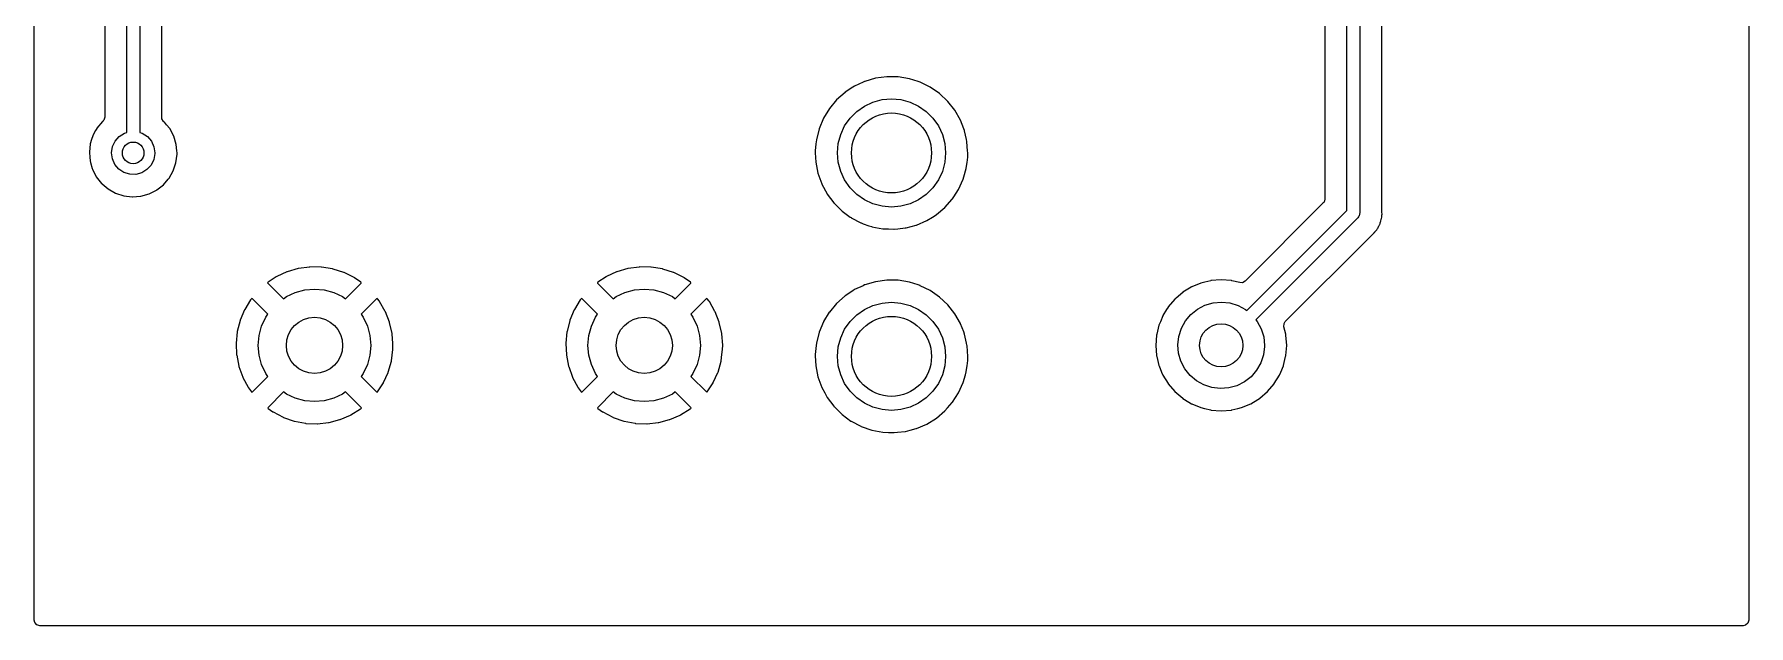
# Model space of a CAD drawing. Extents: x 84 to 124, y -235 to -33.
# Drawn here: x 84.33 to 123.95, y -235.09 to -221.42 of the extents above; entities that cross this region are included whole.
import ezdxf

# ---------------------------------------------------------------- set-up
doc = ezdxf.new("R2010")
doc.units = 0
doc.layers.add('BLACK', color=7, linetype='CONTINUOUS')

msp = doc.modelspace()

# ---------------------------------------------------------------- linework, layer by layer
at = {"layer": 'BLACK', "linetype": 'CONTINUOUS'}
for p, q in [((84.3285, -234.96), (84.3285, -33.0295)), ((123.951, -33.0295), (123.951, -234.96)), ((86.464, -223.693), (86.464, -181.711)), ((86.764, -181.711), (86.764, -223.693)), ((85.9555, -182.061), (85.9555, -223.34)), ((87.2725, -223.342), (87.2725, -182.064)), ((114.665, -225.493), (114.665, -191.963)), ((114.965, -191.9), (114.965, -225.555)), ((114.156, -194.484), (114.156, -225.231)), ((115.473, -225.518), (115.473, -194.369)), ((103.246, -222.648), (103.07, -222.763)), ((103.285, -222.623), (103.246, -222.648)), ((103.482, -222.532), (103.285, -222.623)), ((103.518, -222.515), (103.482, -222.532)), ((103.522, -222.513), (103.518, -222.515)), ((103.518, -222.515), (103.518, -222.515)), ((103.773, -222.44), (103.522, -222.513)), ((104.032, -222.405), (103.773, -222.44)), ((104.037, -222.405), (104.032, -222.405)), ((104.18, -222.407), (104.037, -222.405)), ((104.037, -222.405), (104.037, -222.405)), ((104.294, -222.408), (104.18, -222.407)), ((104.552, -222.45), (104.294, -222.408)), ((104.556, -222.452), (104.552, -222.45)), ((104.754, -222.515), (104.556, -222.452)), ((104.801, -222.53), (104.754, -222.515)), ((104.805, -222.532), (104.801, -222.53)), ((105.031, -222.644), (104.805, -222.532)), ((104.805, -222.532), (104.805, -222.532)), ((105.035, -222.646), (105.031, -222.644)), ((105.25, -222.795), (105.035, -222.646)), ((102.871, -222.94), (102.704, -223.141)), ((103.066, -222.766), (102.871, -222.94)), ((103.07, -222.763), (103.066, -222.766)), ((103.07, -222.763), (103.07, -222.763)), ((103.515, -223.082), (103.712, -222.99)), ((103.712, -222.99), (103.923, -222.934)), ((103.923, -222.934), (104.14, -222.915)), ((104.14, -222.915), (104.357, -222.934)), ((104.357, -222.934), (104.568, -222.99)), ((104.568, -222.99), (104.765, -223.082)), ((105.44, -222.974), (105.25, -222.795)), ((105.602, -223.179), (105.44, -222.974)), ((85.905, -223.441), (85.7778, -223.592)), ((85.9098, -223.437), (85.905, -223.441)), ((85.9142, -223.433), (85.9098, -223.437)), ((85.9355, -223.408), (85.9137, -223.432)), ((85.9137, -223.432), (85.9142, -223.433)), ((85.9555, -223.34), (85.9355, -223.408)), ((87.2784, -223.38), (87.2725, -223.342)), ((87.3182, -223.439), (87.2784, -223.38)), ((87.3237, -223.443), (87.3182, -223.439)), ((87.3331, -223.451), (87.3237, -223.443)), ((87.337, -223.456), (87.3331, -223.451)), ((87.3877, -223.518), (87.337, -223.456)), ((87.337, -223.456), (87.337, -223.456)), ((102.569, -223.364), (102.468, -223.605)), ((102.704, -223.141), (102.569, -223.364)), ((103.057, -223.54), (103.182, -223.362)), ((103.182, -223.362), (103.337, -223.207)), ((103.337, -223.207), (103.515, -223.082)), ((104.765, -223.082), (104.943, -223.207)), ((104.943, -223.207), (105.098, -223.362)), ((105.098, -223.362), (105.223, -223.54)), ((105.732, -223.406), (105.602, -223.179)), ((105.733, -223.41), (105.732, -223.406)), ((105.809, -223.605), (105.733, -223.41)), ((105.733, -223.41), (105.733, -223.41)), ((85.6545, -223.854), (85.6228, -223.954)), ((85.6807, -223.772), (85.6545, -223.854)), ((85.6826, -223.766), (85.6807, -223.772)), ((85.6807, -223.772), (85.6807, -223.772)), ((85.7465, -223.649), (85.6826, -223.766)), ((85.7749, -223.598), (85.7465, -223.649)), ((85.7778, -223.592), (85.7749, -223.598)), ((85.7749, -223.598), (85.7749, -223.598)), ((86.1961, -223.89), (86.2899, -223.784)), ((86.2899, -223.784), (86.4098, -223.709)), ((86.4098, -223.709), (86.464, -223.693)), ((86.764, -223.693), (86.8237, -223.711)), ((86.8237, -223.711), (86.9427, -223.788)), ((86.9427, -223.788), (87.0352, -223.896)), ((87.4581, -223.604), (87.3877, -223.518)), ((87.5509, -223.779), (87.4581, -223.604)), ((87.6081, -223.968), (87.5509, -223.779)), ((102.403, -223.863), (102.394, -223.954)), ((102.468, -223.605), (102.403, -223.859)), ((102.403, -223.859), (102.403, -223.863)), ((102.403, -223.863), (102.403, -223.863)), ((102.909, -223.948), (102.965, -223.737)), ((102.965, -223.737), (103.057, -223.54)), ((105.223, -223.54), (105.315, -223.737)), ((105.315, -223.737), (105.371, -223.948)), ((105.826, -223.649), (105.809, -223.605)), ((105.827, -223.654), (105.826, -223.649)), ((105.873, -223.854), (105.827, -223.654)), ((105.884, -223.904), (105.873, -223.854)), ((85.6228, -223.954), (85.6007, -224.151)), ((85.6007, -224.151), (85.6012, -224.157)), ((85.6012, -224.157), (85.6099, -224.26)), ((85.6099, -224.26), (85.6173, -224.348)), ((86.114, -224.159), (86.1358, -224.019)), ((86.1324, -224.299), (86.114, -224.159)), ((86.1358, -224.019), (86.1961, -223.89)), ((87.0352, -223.896), (87.0939, -224.025)), ((87.1139, -224.177), (87.0903, -224.317)), ((87.0939, -224.025), (87.114, -224.165)), ((87.114, -224.165), (87.1139, -224.177)), ((87.6022, -224.39), (87.627, -224.193)), ((87.6229, -224.119), (87.6081, -223.968)), ((87.6274, -224.165), (87.6229, -224.119)), ((87.627, -224.193), (87.6274, -224.165)), ((102.394, -223.954), (102.377, -224.119)), ((102.377, -224.119), (102.377, -224.124)), ((102.377, -224.124), (102.379, -224.161)), ((102.377, -224.124), (102.377, -224.124)), ((102.379, -224.161), (102.39, -224.38)), ((102.89, -224.165), (102.909, -223.948)), ((102.909, -224.382), (102.89, -224.165)), ((105.371, -223.948), (105.39, -224.165)), ((105.39, -224.165), (105.371, -224.382)), ((105.884, -223.909), (105.884, -223.904)), ((105.9, -224.114), (105.884, -223.909)), ((105.884, -223.909), (105.884, -223.909)), ((105.885, -224.383), (105.901, -224.26)), ((105.903, -224.165), (105.9, -224.114)), ((105.901, -224.257), (105.903, -224.165)), ((105.901, -224.26), (105.901, -224.257)), ((105.901, -224.26), (105.901, -224.26)), ((85.6173, -224.348), (85.6274, -224.383)), ((85.6274, -224.383), (85.6669, -224.521)), ((85.6669, -224.521), (85.6718, -224.538)), ((85.6718, -224.538), (85.6746, -224.544)), ((85.6746, -224.544), (85.7199, -224.632)), ((85.7199, -224.632), (85.7622, -224.714)), ((86.1895, -224.429), (86.1324, -224.299)), ((86.2807, -224.538), (86.1895, -224.429)), ((86.3987, -224.616), (86.2807, -224.538)), ((86.5341, -224.659), (86.3987, -224.616)), ((86.6758, -224.661), (86.5341, -224.659)), ((86.8126, -224.624), (86.6758, -224.661)), ((86.9334, -224.55), (86.8126, -224.624)), ((87.0285, -224.445), (86.9334, -224.55)), ((87.0903, -224.317), (87.0285, -224.445)), ((87.4421, -224.749), (87.5398, -224.577)), ((87.5398, -224.577), (87.6022, -224.39)), ((102.39, -224.38), (102.441, -224.636)), ((102.441, -224.636), (102.529, -224.882)), ((102.965, -224.593), (102.909, -224.382)), ((103.057, -224.79), (102.965, -224.593)), ((105.315, -224.593), (105.223, -224.79)), ((105.371, -224.382), (105.315, -224.593)), ((105.811, -224.719), (105.867, -224.521)), ((105.867, -224.521), (105.868, -224.517)), ((105.867, -224.521), (105.867, -224.521)), ((105.868, -224.517), (105.885, -224.383)), ((85.7622, -224.714), (85.885, -224.869)), ((85.885, -224.869), (85.8897, -224.873)), ((85.8897, -224.873), (85.8897, -224.873)), ((85.8897, -224.873), (85.8955, -224.878)), ((85.8955, -224.878), (86.0356, -224.997)), ((86.0356, -224.997), (86.2083, -225.094)), ((86.986, -225.107), (87.1515, -225.023)), ((87.1515, -225.023), (87.157, -225.021)), ((87.1515, -225.023), (87.1515, -225.023)), ((87.157, -225.021), (87.3128, -224.899)), ((87.3128, -224.899), (87.422, -224.772)), ((87.422, -224.772), (87.438, -224.754)), ((87.438, -224.754), (87.4421, -224.749)), ((87.438, -224.754), (87.438, -224.754)), ((102.529, -224.882), (102.531, -224.886)), ((102.531, -224.886), (102.65, -225.107)), ((103.182, -224.968), (103.057, -224.79)), ((103.337, -225.123), (103.182, -224.968)), ((105.098, -224.968), (104.943, -225.123)), ((105.223, -224.79), (105.098, -224.968)), ((105.58, -225.177), (105.687, -225.01)), ((105.687, -225.01), (105.69, -225.006)), ((105.69, -225.006), (105.797, -224.768)), ((105.797, -224.768), (105.811, -224.719)), ((86.2083, -225.094), (86.3964, -225.155)), ((86.3964, -225.155), (86.5928, -225.178)), ((86.5928, -225.178), (86.5989, -225.178)), ((86.5989, -225.178), (86.7838, -225.163)), ((86.5989, -225.178), (86.5989, -225.178)), ((86.7838, -225.163), (86.7838, -225.163)), ((86.7838, -225.163), (86.79, -225.163)), ((86.79, -225.163), (86.9805, -225.11)), ((86.9805, -225.11), (86.986, -225.107)), ((86.986, -225.107), (86.986, -225.107)), ((102.65, -225.107), (102.653, -225.112)), ((102.653, -225.112), (102.656, -225.116)), ((102.656, -225.116), (102.656, -225.116)), ((102.656, -225.116), (102.806, -225.318)), ((102.806, -225.318), (102.806, -225.318)), ((102.806, -225.318), (102.809, -225.322)), ((102.809, -225.322), (102.812, -225.325)), ((102.812, -225.325), (102.812, -225.325)), ((102.812, -225.325), (102.991, -225.503)), ((103.515, -225.248), (103.337, -225.123)), ((103.712, -225.34), (103.515, -225.248)), ((103.923, -225.396), (103.712, -225.34)), ((104.14, -225.415), (103.923, -225.396)), ((104.357, -225.396), (104.14, -225.415)), ((104.568, -225.34), (104.357, -225.396)), ((104.765, -225.248), (104.568, -225.34)), ((104.943, -225.123), (104.765, -225.248)), ((105.18, -225.589), (105.372, -225.426)), ((105.372, -225.426), (105.376, -225.423)), ((105.372, -225.426), (105.372, -225.426)), ((105.376, -225.423), (105.545, -225.231)), ((105.545, -225.23), (105.548, -225.226)), ((105.545, -225.231), (105.545, -225.23)), ((105.545, -225.23), (105.545, -225.23)), ((105.548, -225.226), (105.58, -225.177)), ((114.119, -225.32), (112.31, -227.129)), ((114.136, -225.299), (114.119, -225.32)), ((114.156, -225.231), (114.136, -225.299)), ((102.991, -225.503), (102.995, -225.506)), ((102.995, -225.506), (102.999, -225.509)), ((102.999, -225.509), (102.999, -225.509)), ((102.999, -225.509), (103.186, -225.646)), ((103.186, -225.646), (103.206, -225.66)), ((103.206, -225.66), (103.21, -225.663)), ((103.21, -225.663), (103.21, -225.663)), ((103.21, -225.663), (103.433, -225.78)), ((103.433, -225.78), (103.433, -225.78)), ((103.433, -225.78), (103.437, -225.782)), ((103.437, -225.782), (103.487, -225.8)), ((103.487, -225.8), (103.618, -225.846)), ((103.618, -225.846), (103.684, -225.868)), ((104.482, -225.893), (104.71, -225.834)), ((104.71, -225.834), (104.714, -225.832)), ((104.71, -225.834), (104.71, -225.834)), ((104.714, -225.832), (104.954, -225.729)), ((104.954, -225.729), (105.088, -225.646)), ((105.088, -225.646), (105.173, -225.594)), ((105.173, -225.594), (105.177, -225.592)), ((105.173, -225.594), (105.173, -225.594)), ((105.177, -225.592), (105.18, -225.589)), ((105.18, -225.589), (105.18, -225.589)), ((112.351, -227.807), (114.665, -225.493)), ((114.921, -225.662), (112.563, -228.019)), ((114.93, -225.644), (114.921, -225.662)), ((114.944, -225.63), (114.93, -225.644)), ((114.95, -225.611), (114.944, -225.63)), ((114.959, -225.594), (114.95, -225.611)), ((114.965, -225.555), (114.959, -225.575)), ((114.959, -225.575), (114.959, -225.594)), ((115.404, -225.851), (115.409, -225.84)), ((115.409, -225.84), (115.428, -225.807)), ((115.428, -225.807), (115.432, -225.8)), ((115.428, -225.807), (115.428, -225.807)), ((115.432, -225.8), (115.437, -225.779)), ((115.437, -225.779), (115.443, -225.76)), ((115.443, -225.76), (115.452, -225.741)), ((115.452, -225.741), (115.459, -225.695)), ((115.459, -225.695), (115.462, -225.683)), ((115.462, -225.683), (115.471, -225.646)), ((115.471, -225.646), (115.473, -225.639)), ((115.474, -225.53), (115.473, -225.518)), ((115.473, -225.617), (115.475, -225.598)), ((115.473, -225.639), (115.473, -225.617)), ((115.478, -225.576), (115.474, -225.53)), ((115.475, -225.598), (115.477, -225.584)), ((115.477, -225.584), (115.478, -225.576)), ((103.684, -225.868), (103.688, -225.869)), ((103.688, -225.869), (103.936, -225.916)), ((103.936, -225.916), (103.936, -225.916)), ((103.936, -225.916), (103.94, -225.917)), ((103.94, -225.917), (104.071, -225.922)), ((104.071, -225.922), (104.197, -225.927)), ((104.197, -225.927), (104.197, -225.927)), ((104.197, -225.927), (104.202, -225.927)), ((104.202, -225.927), (104.286, -225.918)), ((104.286, -225.918), (104.457, -225.899)), ((104.457, -225.899), (104.457, -225.899)), ((104.457, -225.899), (104.461, -225.899)), ((104.461, -225.899), (104.482, -225.893)), ((113.241, -228.06), (115.222, -226.079)), ((115.222, -226.079), (115.231, -226.071)), ((115.231, -226.071), (115.238, -226.067)), ((115.231, -226.071), (115.231, -226.071)), ((115.238, -226.067), (115.286, -226.015)), ((115.286, -226.015), (115.289, -226.012)), ((115.289, -226.012), (115.309, -225.992)), ((115.309, -225.992), (115.312, -225.988)), ((115.312, -225.988), (115.32, -225.979)), ((115.32, -225.979), (115.346, -225.951)), ((115.346, -225.951), (115.351, -225.946)), ((115.351, -225.946), (115.355, -225.939)), ((115.355, -225.939), (115.362, -225.927)), ((115.362, -225.927), (115.373, -225.91)), ((115.373, -225.91), (115.381, -225.9)), ((115.381, -225.9), (115.386, -225.893)), ((115.386, -225.893), (115.389, -225.886)), ((115.389, -225.886), (115.404, -225.851)), ((89.9221, -227.027), (89.7312, -227.152)), ((89.9303, -227.022), (89.9221, -227.027)), ((90.1658, -226.914), (89.9303, -227.022)), ((90.1745, -226.91), (90.1658, -226.914)), ((90.4235, -226.838), (90.1745, -226.91)), ((90.4327, -226.836), (90.4235, -226.838)), ((90.6897, -226.801), (90.4327, -226.836)), ((90.699, -226.8), (90.6897, -226.801)), ((90.9583, -226.804), (90.699, -226.8)), ((90.9676, -226.805), (90.9583, -226.804)), ((91.2236, -226.846), (90.9676, -226.805)), ((91.2327, -226.848), (91.2236, -226.846)), ((91.4797, -226.928), (91.2327, -226.848)), ((91.4884, -226.931), (91.4797, -226.928)), ((91.721, -227.046), (91.4884, -226.931)), ((97.5421, -227.027), (97.3512, -227.152)), ((97.5503, -227.022), (97.5421, -227.027)), ((97.7858, -226.914), (97.5503, -227.022)), ((97.7945, -226.91), (97.7858, -226.914)), ((98.0435, -226.838), (97.7945, -226.91)), ((98.0527, -226.836), (98.0435, -226.838)), ((98.3097, -226.801), (98.0527, -226.836)), ((98.319, -226.8), (98.3097, -226.801)), ((98.5783, -226.804), (98.319, -226.8)), ((98.5876, -226.805), (98.5783, -226.804)), ((98.8436, -226.846), (98.5876, -226.805)), ((98.8527, -226.848), (98.8436, -226.846)), ((99.0997, -226.928), (98.8527, -226.848)), ((99.1084, -226.931), (99.0997, -226.928)), ((99.341, -227.046), (99.1084, -226.931)), ((89.7312, -227.152), (89.7221, -227.163)), ((89.7221, -227.163), (89.7267, -227.172)), ((89.7267, -227.172), (90.0864, -227.532)), ((90.155, -227.484), (90.3604, -227.388)), ((90.3604, -227.388), (90.5793, -227.33)), ((90.5793, -227.33), (90.805, -227.31)), ((90.805, -227.31), (91.0307, -227.33)), ((91.0307, -227.33), (91.2496, -227.388)), ((91.2496, -227.388), (91.455, -227.484)), ((91.5236, -227.532), (91.8793, -227.176)), ((91.729, -227.05), (91.721, -227.046)), ((91.8763, -227.153), (91.729, -227.05)), ((91.8841, -227.163), (91.8763, -227.153)), ((91.8793, -227.176), (91.8857, -227.165)), ((91.8857, -227.165), (91.8841, -227.163)), ((97.3512, -227.152), (97.3421, -227.163)), ((97.3421, -227.163), (97.3467, -227.172)), ((97.3467, -227.172), (97.7064, -227.532)), ((97.775, -227.484), (97.9804, -227.388)), ((97.9804, -227.388), (98.1993, -227.33)), ((98.1993, -227.33), (98.425, -227.31)), ((98.425, -227.31), (98.6507, -227.33)), ((98.6507, -227.33), (98.8696, -227.388)), ((98.8696, -227.388), (99.075, -227.484)), ((99.1436, -227.532), (99.4993, -227.176)), ((99.349, -227.05), (99.341, -227.046)), ((99.4963, -227.153), (99.349, -227.05)), ((99.5057, -227.165), (99.4963, -227.153)), ((99.4993, -227.176), (99.5057, -227.165)), ((103.246, -227.348), (103.07, -227.463)), ((103.285, -227.323), (103.246, -227.348)), ((103.482, -227.232), (103.285, -227.323)), ((103.518, -227.215), (103.482, -227.232)), ((103.522, -227.213), (103.518, -227.215)), ((103.518, -227.215), (103.518, -227.215)), ((103.773, -227.14), (103.522, -227.213)), ((104.032, -227.105), (103.773, -227.14)), ((104.037, -227.105), (104.032, -227.105)), ((104.18, -227.107), (104.037, -227.105)), ((104.037, -227.105), (104.037, -227.105)), ((104.294, -227.108), (104.18, -227.107)), ((104.552, -227.15), (104.294, -227.108)), ((104.556, -227.152), (104.552, -227.15)), ((104.754, -227.215), (104.556, -227.152)), ((104.801, -227.23), (104.754, -227.215)), ((104.805, -227.232), (104.801, -227.23)), ((105.031, -227.344), (104.805, -227.232)), ((104.805, -227.232), (104.805, -227.232)), ((105.035, -227.346), (105.031, -227.344)), ((105.25, -227.495), (105.035, -227.346)), ((110.871, -227.386), (110.715, -227.519)), ((110.875, -227.383), (110.871, -227.386)), ((111.069, -227.264), (110.875, -227.383)), ((110.875, -227.383), (110.875, -227.383)), ((111.073, -227.262), (111.069, -227.264)), ((111.078, -227.26), (111.073, -227.262)), ((111.288, -227.173), (111.078, -227.26)), ((111.078, -227.26), (111.078, -227.26)), ((111.292, -227.171), (111.288, -227.173)), ((111.288, -227.173), (111.288, -227.173)), ((111.381, -227.15), (111.292, -227.171)), ((111.518, -227.117), (111.381, -227.15)), ((111.523, -227.115), (111.518, -227.117)), ((111.518, -227.117), (111.518, -227.117)), ((111.76, -227.097), (111.523, -227.115)), ((111.997, -227.115), (111.76, -227.097)), ((112.002, -227.117), (111.997, -227.115)), ((112.191, -227.162), (112.002, -227.117)), ((112.002, -227.117), (112.002, -227.117)), ((112.248, -227.163), (112.191, -227.162)), ((112.31, -227.129), (112.248, -227.163)), ((89.1877, -227.791), (89.0874, -228.03)), ((89.192, -227.783), (89.1877, -227.791)), ((89.3265, -227.561), (89.192, -227.783)), ((89.3319, -227.554), (89.3265, -227.561)), ((89.3475, -227.535), (89.3319, -227.554)), ((89.3575, -227.528), (89.3475, -227.535)), ((89.3708, -227.535), (89.3575, -227.528)), ((89.7272, -227.891), (89.3708, -227.535)), ((90.0864, -227.532), (90.155, -227.484)), ((91.455, -227.484), (91.5236, -227.532)), ((92.2385, -227.536), (91.8828, -227.891)), ((92.2501, -227.529), (92.2385, -227.536)), ((92.262, -227.538), (92.2501, -227.529)), ((92.3052, -227.592), (92.262, -227.538)), ((92.3104, -227.6), (92.3052, -227.592)), ((92.4391, -227.825), (92.3104, -227.6)), ((92.4431, -227.834), (92.4391, -227.825)), ((96.8077, -227.791), (96.7074, -228.03)), ((96.812, -227.783), (96.8077, -227.791)), ((96.9465, -227.561), (96.812, -227.783)), ((96.9519, -227.554), (96.9465, -227.561)), ((96.9675, -227.535), (96.9519, -227.554)), ((96.9775, -227.528), (96.9675, -227.535)), ((96.9908, -227.535), (96.9775, -227.528)), ((97.3472, -227.891), (96.9908, -227.535)), ((97.7064, -227.532), (97.775, -227.484)), ((99.075, -227.484), (99.1436, -227.532)), ((99.8585, -227.536), (99.5028, -227.891)), ((99.8701, -227.529), (99.8585, -227.536)), ((99.882, -227.538), (99.8701, -227.529)), ((99.9252, -227.592), (99.882, -227.538)), ((99.9304, -227.6), (99.9252, -227.592)), ((100.059, -227.825), (99.9304, -227.6)), ((100.063, -227.834), (100.059, -227.825)), ((102.871, -227.64), (102.704, -227.841)), ((103.066, -227.466), (102.871, -227.64)), ((103.07, -227.463), (103.066, -227.466)), ((103.07, -227.463), (103.07, -227.463)), ((103.337, -227.907), (103.515, -227.782)), ((103.515, -227.782), (103.712, -227.69)), ((103.712, -227.69), (103.923, -227.634)), ((103.923, -227.634), (104.14, -227.615)), ((104.14, -227.615), (104.357, -227.634)), ((104.357, -227.634), (104.568, -227.69)), ((104.568, -227.69), (104.765, -227.782)), ((104.765, -227.782), (104.943, -227.907)), ((105.44, -227.674), (105.25, -227.495)), ((105.602, -227.879), (105.44, -227.674)), ((110.498, -227.783), (110.412, -227.923)), ((110.533, -227.725), (110.498, -227.783)), ((110.536, -227.721), (110.533, -227.725)), ((110.533, -227.725), (110.533, -227.725)), ((110.69, -227.54), (110.536, -227.721)), ((110.695, -227.536), (110.69, -227.54)), ((110.715, -227.519), (110.695, -227.536)), ((111.06, -227.896), (111.212, -227.773)), ((111.212, -227.773), (111.385, -227.683)), ((111.385, -227.683), (111.573, -227.628)), ((111.573, -227.628), (111.767, -227.61)), ((111.767, -227.61), (111.961, -227.63)), ((111.961, -227.63), (112.148, -227.688)), ((112.148, -227.688), (112.319, -227.781)), ((112.319, -227.781), (112.351, -227.807)), ((89.0845, -228.039), (89.0206, -228.291)), ((89.0874, -228.03), (89.0845, -228.039)), ((89.5247, -228.384), (89.5834, -228.165)), ((89.5834, -228.165), (89.6792, -227.96)), ((89.6792, -227.96), (89.7272, -227.891)), ((91.8828, -227.891), (91.9308, -227.96)), ((91.9308, -227.96), (92.0266, -228.165)), ((92.0266, -228.165), (92.0853, -228.384)), ((92.5372, -228.076), (92.4431, -227.834)), ((92.5399, -228.084), (92.5372, -228.076)), ((92.5971, -228.337), (92.5399, -228.084)), ((96.7045, -228.039), (96.6406, -228.291)), ((96.7074, -228.03), (96.7045, -228.039)), ((97.1448, -228.384), (97.2034, -228.165)), ((97.2034, -228.165), (97.2992, -227.96)), ((97.2992, -227.96), (97.3472, -227.891)), ((99.5028, -227.891), (99.5508, -227.96)), ((99.5508, -227.96), (99.6466, -228.165)), ((99.6466, -228.165), (99.7052, -228.384)), ((100.157, -228.076), (100.063, -227.834)), ((100.16, -228.084), (100.157, -228.076)), ((100.217, -228.337), (100.16, -228.084)), ((102.569, -228.064), (102.468, -228.305)), ((102.571, -228.06), (102.569, -228.064)), ((102.702, -227.845), (102.571, -228.06)), ((102.704, -227.841), (102.702, -227.845)), ((103.057, -228.24), (103.182, -228.062)), ((103.182, -228.062), (103.337, -227.907)), ((104.943, -227.907), (105.098, -228.062)), ((105.098, -228.062), (105.223, -228.24)), ((105.732, -228.106), (105.602, -227.879)), ((105.733, -228.11), (105.732, -228.106)), ((105.808, -228.301), (105.733, -228.11)), ((105.733, -228.11), (105.733, -228.11)), ((110.32, -228.147), (110.27, -228.354)), ((110.321, -228.142), (110.32, -228.147)), ((110.353, -228.064), (110.321, -228.142)), ((110.41, -227.928), (110.353, -228.064)), ((110.412, -227.923), (110.41, -227.928)), ((110.41, -227.928), (110.41, -227.928)), ((110.782, -228.402), (110.841, -228.216)), ((110.841, -228.216), (110.935, -228.045)), ((110.935, -228.045), (111.06, -227.896)), ((112.563, -228.019), (112.593, -228.057)), ((112.593, -228.057), (112.685, -228.229)), ((113.208, -228.179), (113.211, -228.108)), ((113.25, -228.354), (113.208, -228.179)), ((113.211, -228.108), (113.241, -228.06)), ((88.993, -228.558), (88.9928, -228.567)), ((88.9928, -228.567), (89.0052, -228.826)), ((89.019, -228.3), (88.993, -228.558)), ((89.0206, -228.291), (89.019, -228.3)), ((89.505, -228.61), (89.5247, -228.384)), ((89.5247, -228.836), (89.505, -228.61)), ((92.0853, -228.384), (92.105, -228.61)), ((92.105, -228.61), (92.0853, -228.836)), ((92.5985, -228.347), (92.5971, -228.337)), ((92.6149, -228.567), (92.5985, -228.347)), ((92.6178, -228.607), (92.6149, -228.567)), ((92.6157, -228.702), (92.618, -228.613)), ((92.618, -228.613), (92.6178, -228.607)), ((96.613, -228.558), (96.6128, -228.567)), ((96.6128, -228.567), (96.6252, -228.826)), ((96.639, -228.3), (96.613, -228.558)), ((96.6406, -228.291), (96.639, -228.3)), ((97.125, -228.61), (97.1448, -228.384)), ((97.1448, -228.836), (97.125, -228.61)), ((99.7052, -228.384), (99.725, -228.61)), ((99.725, -228.61), (99.7052, -228.836)), ((100.219, -228.347), (100.217, -228.337)), ((100.238, -228.607), (100.219, -228.347)), ((100.236, -228.702), (100.238, -228.613)), ((100.238, -228.613), (100.238, -228.607)), ((102.398, -228.615), (102.377, -228.819)), ((102.403, -228.563), (102.398, -228.615)), ((102.468, -228.305), (102.403, -228.559)), ((102.403, -228.559), (102.403, -228.563)), ((102.403, -228.563), (102.403, -228.563)), ((102.909, -228.648), (102.965, -228.437)), ((102.965, -228.437), (103.057, -228.24)), ((105.223, -228.24), (105.315, -228.437)), ((105.315, -228.437), (105.371, -228.648)), ((105.826, -228.349), (105.808, -228.301)), ((105.827, -228.354), (105.826, -228.349)), ((105.874, -228.558), (105.827, -228.354)), ((105.884, -228.604), (105.874, -228.558)), ((105.884, -228.609), (105.884, -228.604)), ((105.885, -228.62), (105.884, -228.609)), ((105.884, -228.609), (105.884, -228.609)), ((105.903, -228.865), (105.885, -228.62)), ((110.265, -228.373), (110.247, -228.61)), ((110.247, -228.61), (110.265, -228.847)), ((110.27, -228.354), (110.265, -228.373)), ((110.76, -228.596), (110.782, -228.402)), ((110.776, -228.791), (110.76, -228.596)), ((112.685, -228.229), (112.741, -228.416)), ((112.741, -228.416), (112.76, -228.61)), ((112.76, -228.61), (112.76, -228.638)), ((113.255, -228.373), (113.25, -228.354)), ((113.273, -228.61), (113.255, -228.373)), ((113.255, -228.847), (113.273, -228.61)), ((89.0052, -228.826), (89.0064, -228.836)), ((89.0064, -228.836), (89.057, -229.09)), ((89.5834, -229.055), (89.5247, -228.836)), ((92.0853, -228.836), (92.0266, -229.055)), ((92.51, -229.226), (92.5804, -228.976)), ((92.5804, -228.976), (92.5823, -228.967)), ((92.5823, -228.967), (92.6152, -228.708)), ((92.6152, -228.708), (92.6157, -228.702)), ((96.6252, -228.826), (96.6264, -228.836)), ((96.6264, -228.836), (96.677, -229.09)), ((97.2034, -229.055), (97.1448, -228.836)), ((99.7052, -228.836), (99.6466, -229.055)), ((100.13, -229.226), (100.2, -228.976)), ((100.2, -228.976), (100.202, -228.967)), ((100.202, -228.967), (100.221, -228.819)), ((100.221, -228.819), (100.235, -228.708)), ((100.235, -228.708), (100.236, -228.702)), ((102.377, -228.819), (102.377, -228.824)), ((102.377, -228.824), (102.379, -228.852)), ((102.377, -228.824), (102.377, -228.824)), ((102.379, -228.852), (102.39, -229.08)), ((102.89, -228.865), (102.909, -228.648)), ((102.909, -229.082), (102.89, -228.865)), ((105.371, -228.648), (105.39, -228.865)), ((105.39, -228.865), (105.371, -229.082)), ((105.885, -229.082), (105.901, -228.96)), ((105.901, -228.957), (105.903, -228.865)), ((105.901, -228.96), (105.901, -228.957)), ((105.901, -228.96), (105.901, -228.96)), ((110.265, -228.847), (110.267, -228.852)), ((110.267, -228.852), (110.267, -228.852)), ((110.267, -228.852), (110.271, -228.868)), ((110.271, -228.868), (110.321, -229.078)), ((110.83, -228.978), (110.776, -228.791)), ((110.919, -229.152), (110.83, -228.978)), ((112.674, -229.017), (112.577, -229.186)), ((112.735, -228.832), (112.674, -229.017)), ((112.76, -228.638), (112.735, -228.832)), ((113.199, -229.078), (113.249, -228.868)), ((113.249, -228.868), (113.253, -228.852)), ((113.253, -228.852), (113.255, -228.847)), ((113.253, -228.852), (113.253, -228.852)), ((89.057, -229.09), (89.0594, -229.099)), ((89.0594, -229.099), (89.1471, -229.343)), ((89.1471, -229.343), (89.1509, -229.352)), ((89.1509, -229.352), (89.2737, -229.58)), ((89.3724, -229.683), (89.7272, -229.329)), ((89.6792, -229.26), (89.5834, -229.055)), ((89.7272, -229.329), (89.6792, -229.26)), ((91.9308, -229.26), (91.8828, -229.329)), ((91.8828, -229.329), (92.2411, -229.687)), ((92.0266, -229.055), (91.9308, -229.26)), ((92.4003, -229.471), (92.5068, -229.234)), ((92.5068, -229.234), (92.51, -229.226)), ((96.677, -229.09), (96.6794, -229.099)), ((96.6794, -229.099), (96.7671, -229.343)), ((96.7671, -229.343), (96.7709, -229.352)), ((96.7709, -229.352), (96.8937, -229.58)), ((96.9924, -229.683), (97.3472, -229.329)), ((97.2992, -229.26), (97.2034, -229.055)), ((97.3472, -229.329), (97.2992, -229.26)), ((99.5508, -229.26), (99.5028, -229.329)), ((99.5028, -229.329), (99.8611, -229.687)), ((99.6466, -229.055), (99.5508, -229.26)), ((100.02, -229.471), (100.127, -229.234)), ((100.127, -229.234), (100.13, -229.226)), ((102.39, -229.08), (102.441, -229.336)), ((102.441, -229.336), (102.529, -229.582)), ((102.965, -229.293), (102.909, -229.082)), ((103.057, -229.49), (102.965, -229.293)), ((105.315, -229.293), (105.223, -229.49)), ((105.371, -229.082), (105.315, -229.293)), ((105.797, -229.468), (105.847, -229.292)), ((105.847, -229.292), (105.867, -229.221)), ((105.867, -229.221), (105.868, -229.217)), ((105.867, -229.221), (105.867, -229.221)), ((105.868, -229.217), (105.885, -229.082)), ((110.321, -229.078), (110.323, -229.082)), ((110.323, -229.082), (110.323, -229.082)), ((110.323, -229.082), (110.382, -229.226)), ((110.382, -229.226), (110.412, -229.297)), ((110.412, -229.297), (110.414, -229.301)), ((110.414, -229.301), (110.533, -229.495)), ((111.041, -229.305), (110.919, -229.152)), ((111.189, -229.431), (111.041, -229.305)), ((112.45, -229.334), (112.296, -229.454)), ((112.577, -229.186), (112.45, -229.334)), ((112.987, -229.495), (113.106, -229.301)), ((113.106, -229.301), (113.108, -229.297)), ((113.108, -229.297), (113.138, -229.226)), ((113.138, -229.226), (113.197, -229.082)), ((113.197, -229.082), (113.199, -229.078)), ((113.197, -229.082), (113.197, -229.082)), ((89.2737, -229.58), (89.2787, -229.588)), ((89.2787, -229.588), (89.3487, -229.682)), ((89.3487, -229.682), (89.36, -229.69)), ((89.36, -229.69), (89.3724, -229.683)), ((90.0864, -229.688), (89.7315, -230.043)), ((90.155, -229.736), (90.0864, -229.688)), ((90.3604, -229.832), (90.155, -229.736)), ((91.455, -229.736), (91.2496, -229.832)), ((91.5236, -229.688), (91.455, -229.736)), ((91.8819, -230.046), (91.5236, -229.688)), ((92.2411, -229.687), (92.2535, -229.694)), ((92.2535, -229.694), (92.2618, -229.687)), ((92.2618, -229.687), (92.3958, -229.479)), ((92.3958, -229.479), (92.4003, -229.471)), ((96.8937, -229.58), (96.8987, -229.588)), ((96.8987, -229.588), (96.9687, -229.682)), ((96.9687, -229.682), (96.98, -229.69)), ((96.98, -229.69), (96.9924, -229.683)), ((97.7064, -229.688), (97.3515, -230.043)), ((97.775, -229.736), (97.7064, -229.688)), ((97.9804, -229.832), (97.775, -229.736)), ((99.075, -229.736), (98.8696, -229.832)), ((99.1436, -229.688), (99.075, -229.736)), ((99.5019, -230.046), (99.1436, -229.688)), ((99.8611, -229.687), (99.8735, -229.694)), ((99.8735, -229.694), (99.8818, -229.687)), ((99.8818, -229.687), (100.016, -229.479)), ((100.016, -229.479), (100.02, -229.471)), ((102.529, -229.582), (102.531, -229.586)), ((102.531, -229.586), (102.596, -229.706)), ((102.596, -229.706), (102.653, -229.812)), ((103.182, -229.668), (103.057, -229.49)), ((103.337, -229.823), (103.182, -229.668)), ((105.098, -229.668), (104.943, -229.823)), ((105.223, -229.49), (105.098, -229.668)), ((105.548, -229.926), (105.69, -229.706)), ((105.69, -229.706), (105.797, -229.468)), ((110.533, -229.495), (110.533, -229.495)), ((110.533, -229.495), (110.536, -229.499)), ((110.536, -229.499), (110.69, -229.68)), ((110.69, -229.68), (110.871, -229.834)), ((111.36, -229.526), (111.189, -229.431)), ((111.545, -229.587), (111.36, -229.526)), ((111.739, -229.61), (111.545, -229.587)), ((111.934, -229.595), (111.739, -229.61)), ((112.122, -229.542), (111.934, -229.595)), ((112.296, -229.454), (112.122, -229.542)), ((112.649, -229.834), (112.83, -229.68)), ((112.83, -229.68), (112.984, -229.499)), ((112.984, -229.499), (112.987, -229.495)), ((112.987, -229.495), (112.987, -229.495)), ((89.7315, -230.043), (89.7248, -230.055)), ((89.7248, -230.055), (89.7336, -230.066)), ((89.7336, -230.066), (89.8405, -230.145)), ((89.8405, -230.145), (89.8484, -230.15)), ((89.8484, -230.15), (90.0779, -230.271)), ((90.5793, -229.89), (90.3604, -229.832)), ((90.805, -229.91), (90.5793, -229.89)), ((91.0307, -229.89), (90.805, -229.91)), ((91.2496, -229.832), (91.0307, -229.89)), ((91.6462, -230.216), (91.8667, -230.079)), ((91.8667, -230.079), (91.8743, -230.074)), ((91.8743, -230.074), (91.8796, -230.069)), ((91.8796, -230.069), (91.888, -230.056)), ((91.8871, -230.055), (91.8819, -230.046)), ((91.888, -230.056), (91.8871, -230.055)), ((97.3515, -230.043), (97.3448, -230.055)), ((97.3448, -230.055), (97.3536, -230.066)), ((97.3536, -230.066), (97.4605, -230.145)), ((97.4605, -230.145), (97.4684, -230.15)), ((97.4684, -230.15), (97.6979, -230.271)), ((98.1993, -229.89), (97.9804, -229.832)), ((98.425, -229.91), (98.1993, -229.89)), ((98.6507, -229.89), (98.425, -229.91)), ((98.8696, -229.832), (98.6507, -229.89)), ((99.2662, -230.216), (99.4867, -230.079)), ((99.4867, -230.079), (99.4943, -230.074)), ((99.4943, -230.074), (99.4996, -230.069)), ((99.4996, -230.069), (99.508, -230.056)), ((99.508, -230.056), (99.5019, -230.046)), ((102.653, -229.812), (102.656, -229.816)), ((102.656, -229.816), (102.656, -229.816)), ((102.656, -229.816), (102.806, -230.018)), ((102.806, -230.018), (102.806, -230.018)), ((102.806, -230.018), (102.809, -230.022)), ((102.809, -230.022), (102.812, -230.025)), ((102.812, -230.025), (102.812, -230.025)), ((102.812, -230.025), (102.991, -230.203)), ((102.991, -230.203), (102.995, -230.206)), ((102.995, -230.206), (102.999, -230.209)), ((103.515, -229.948), (103.337, -229.823)), ((103.712, -230.04), (103.515, -229.948)), ((103.923, -230.096), (103.712, -230.04)), ((104.14, -230.115), (103.923, -230.096)), ((104.357, -230.096), (104.14, -230.115)), ((104.568, -230.04), (104.357, -230.096)), ((104.765, -229.948), (104.568, -230.04)), ((104.943, -229.823), (104.765, -229.948)), ((105.18, -230.289), (105.372, -230.126)), ((105.372, -230.126), (105.376, -230.123)), ((105.372, -230.126), (105.372, -230.126)), ((105.376, -230.123), (105.434, -230.056)), ((105.434, -230.056), (105.545, -229.93)), ((105.545, -229.93), (105.548, -229.926)), ((105.545, -229.93), (105.545, -229.93)), ((110.871, -229.834), (110.875, -229.837)), ((110.875, -229.837), (110.875, -229.837)), ((110.875, -229.837), (111.014, -229.922)), ((111.014, -229.922), (111.073, -229.958)), ((111.073, -229.958), (111.078, -229.96)), ((111.078, -229.96), (111.078, -229.96)), ((111.078, -229.96), (111.288, -230.047)), ((111.288, -230.047), (111.292, -230.049)), ((111.292, -230.049), (111.373, -230.068)), ((111.373, -230.068), (111.518, -230.103)), ((111.518, -230.103), (111.518, -230.103)), ((111.518, -230.103), (111.523, -230.105)), ((111.523, -230.105), (111.76, -230.123)), ((111.76, -230.123), (111.997, -230.105)), ((111.997, -230.105), (112.002, -230.103)), ((112.002, -230.103), (112.147, -230.068)), ((112.002, -230.103), (112.002, -230.103)), ((112.147, -230.068), (112.228, -230.049)), ((112.228, -230.049), (112.232, -230.047)), ((112.232, -230.047), (112.442, -229.96)), ((112.442, -229.96), (112.447, -229.958)), ((112.442, -229.96), (112.442, -229.96)), ((112.447, -229.958), (112.506, -229.922)), ((112.506, -229.922), (112.645, -229.837)), ((112.645, -229.837), (112.649, -229.834)), ((112.645, -229.837), (112.645, -229.837)), ((90.0779, -230.271), (90.0865, -230.274)), ((90.0865, -230.274), (90.3313, -230.36)), ((90.3313, -230.36), (90.3403, -230.362)), ((90.3403, -230.362), (90.5952, -230.411)), ((90.5952, -230.411), (90.6044, -230.412)), ((90.6044, -230.412), (90.8636, -230.422)), ((90.8636, -230.422), (90.8729, -230.421)), ((90.8729, -230.421), (91.1308, -230.393)), ((91.1308, -230.393), (91.1399, -230.392)), ((91.1399, -230.392), (91.3908, -230.325)), ((91.3908, -230.325), (91.3996, -230.322)), ((91.3996, -230.322), (91.6379, -230.22)), ((91.6379, -230.22), (91.6462, -230.216)), ((97.6979, -230.271), (97.7065, -230.274)), ((97.7065, -230.274), (97.9513, -230.36)), ((97.9513, -230.36), (97.9603, -230.362)), ((97.9603, -230.362), (98.2152, -230.411)), ((98.2152, -230.411), (98.2244, -230.412)), ((98.2244, -230.412), (98.4836, -230.422)), ((98.4836, -230.422), (98.4929, -230.421)), ((98.4929, -230.421), (98.7508, -230.393)), ((98.7508, -230.393), (98.7599, -230.392)), ((98.7599, -230.392), (99.0108, -230.325)), ((99.0108, -230.325), (99.0196, -230.322)), ((99.0196, -230.322), (99.2579, -230.22)), ((99.2579, -230.22), (99.2662, -230.216)), ((102.999, -230.209), (102.999, -230.209)), ((102.999, -230.209), (103.202, -230.358)), ((103.202, -230.358), (103.206, -230.36)), ((103.206, -230.36), (103.21, -230.363)), ((103.21, -230.363), (103.21, -230.363)), ((103.21, -230.363), (103.433, -230.48)), ((103.433, -230.48), (103.433, -230.48)), ((103.433, -230.48), (103.437, -230.482)), ((103.437, -230.482), (103.684, -230.568)), ((103.684, -230.568), (103.688, -230.569)), ((103.688, -230.569), (103.936, -230.616)), ((104.281, -230.619), (104.457, -230.599)), ((104.457, -230.599), (104.457, -230.599)), ((104.457, -230.599), (104.461, -230.599)), ((104.461, -230.599), (104.574, -230.569)), ((104.574, -230.569), (104.71, -230.534)), ((104.71, -230.534), (104.714, -230.532)), ((104.71, -230.534), (104.71, -230.534)), ((104.714, -230.532), (104.954, -230.429)), ((104.954, -230.429), (105.177, -230.292)), ((105.177, -230.292), (105.18, -230.289)), ((105.18, -230.289), (105.18, -230.289)), ((103.936, -230.616), (103.936, -230.616)), ((103.936, -230.616), (103.94, -230.617)), ((103.94, -230.617), (104.071, -230.622)), ((104.071, -230.622), (104.197, -230.627)), ((104.197, -230.627), (104.197, -230.627)), ((104.197, -230.627), (104.202, -230.627)), ((104.202, -230.627), (104.281, -230.619)), ((84.3399, -235.013), (84.3285, -234.96)), ((123.951, -234.96), (123.931, -235.029)), ((84.3864, -235.066), (84.3399, -235.013)), ((84.4545, -235.087), (84.3864, -235.066)), ((123.825, -235.087), (84.4545, -235.087)), ((123.878, -235.075), (123.825, -235.087)), ((123.931, -235.029), (123.878, -235.075))]:
    msp.add_line(p, q, dxfattribs=at)
at = {"layer": 'BLACK'}
for centre, radius in [((104.14, -224.165), 0.925), ((86.614, -224.165), 0.25), ((90.805, -228.61), 0.65), ((98.425, -228.61), 0.65), ((104.14, -228.865), 0.925), ((111.76, -228.61), 0.5)]:
    msp.add_circle(centre, radius, dxfattribs=at)

doc.saveas('drawing.dxf')
